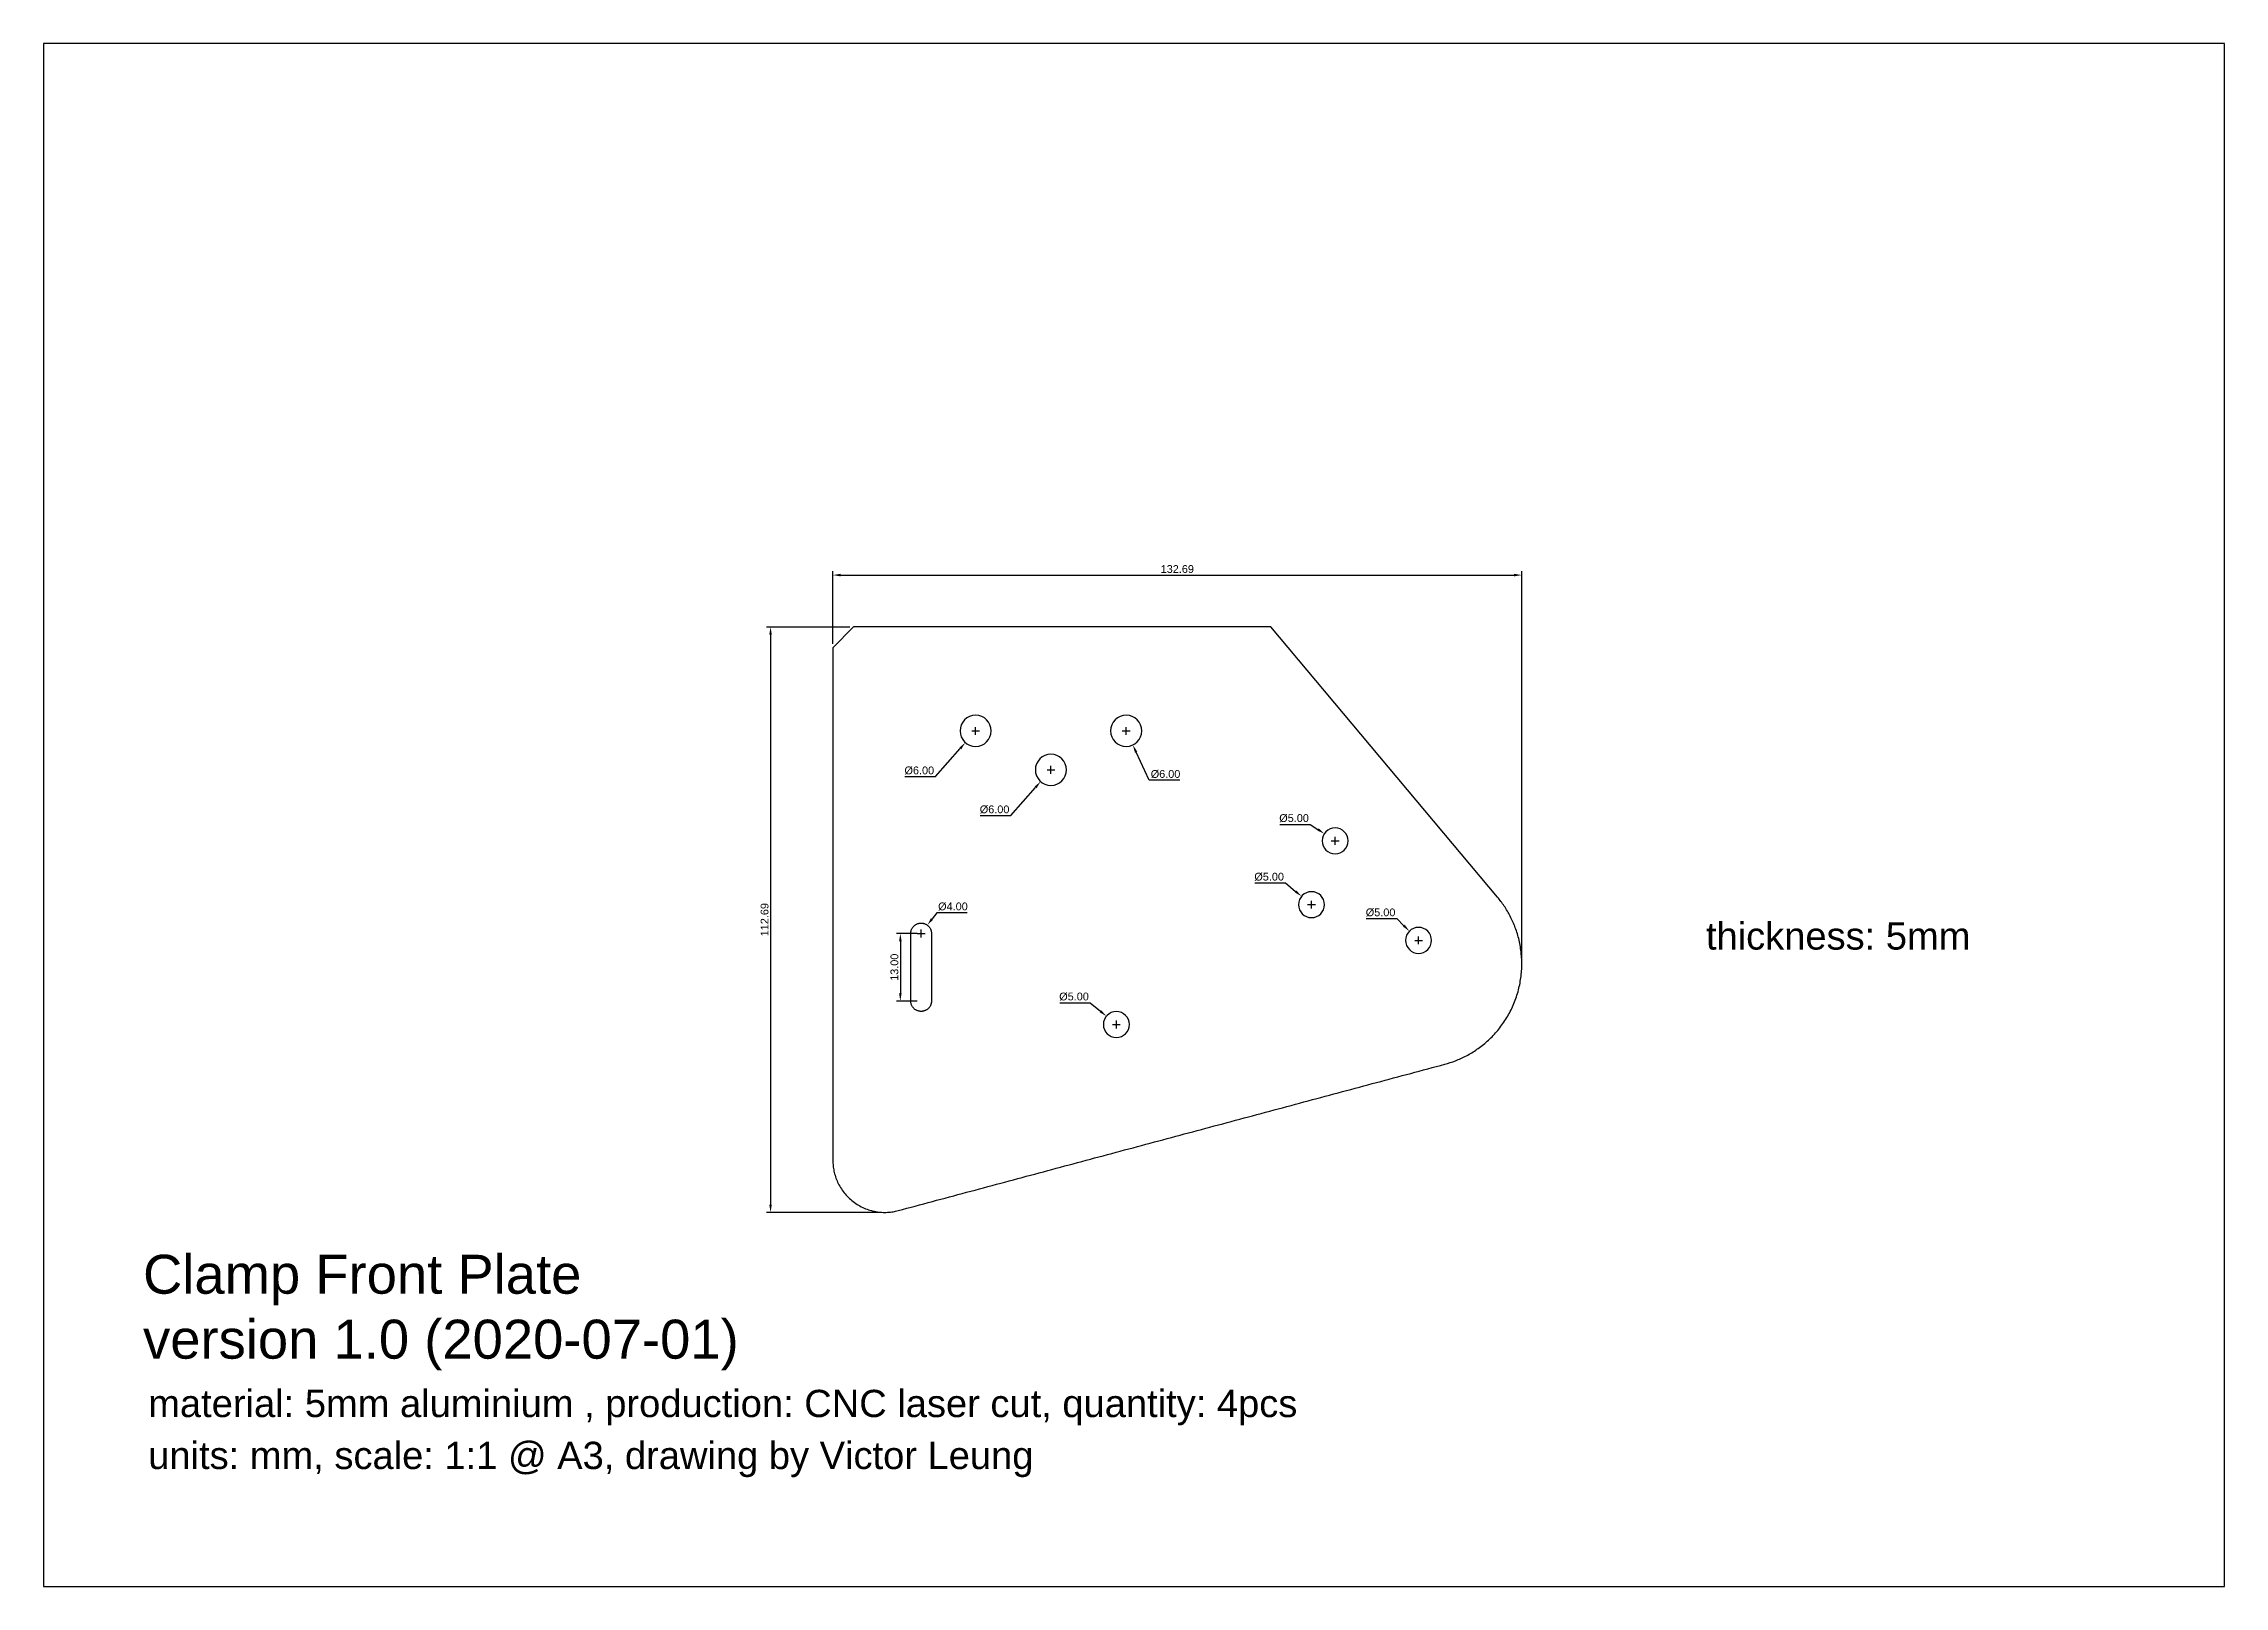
# Model space of a CAD drawing. Header units: millimetres. Extents: x 877 to 1297, y -1513 to -1216.
import ezdxf

# ---------------------------------------------------------------- set-up
doc = ezdxf.new("R2010")
doc.units = ezdxf.units.MM
doc.layers.add('Dim', color=18, linetype='Continuous', true_color=0x000000)
doc.layers.add('Drawings', color=18, linetype='Continuous', true_color=0x000000)
doc.styles.add('Arial Regular', font='arial.ttf')
doc.dimstyles.new('Default', dxfattribs={"dimscale": 1.5, "dimtxt": 1, "dimasz": 1, "dimexe": 0.5, "dimexo": 0.5, "dimgap": 0.25, "dimtad": 1, "dimtoh": 1, "dimzin": 1, "dimdsep": 46, "dimtxsty": 'Arial Regular', "dimcen": 0.5, "dimazin": 1, "dimtfac": 1, "dimtdec": 4, "dimtix": 1, "dimtofl": 0, "dimtmove": 1, "dimatfit": 3, "dimfxl": 1, "dimtolj": 1, "dimtzin": 1, "dimarcsym": 0})

# ---------------------------------------------------------------- blocks, each defined once
blk = doc.blocks.new('*D1')
at = {"layer": 'Defpoints', "color": 0}
for p in [(1084.23, -1345.59), (1086.77, -1351.02)]:
    blk.add_point(p, dxfattribs=at)
at = {"layer": 'Dim', "color": 0}
for p, q in [((1085.5, -1349.06), (1085.5, -1347.56)), ((1084.75, -1348.31), (1086.25, -1348.31))]:
    blk.add_line(p, q, dxfattribs=at)
at = {"layer": 'Dim', "color": 0, "lineweight": -2}
for p, q in [((1089.93, -1357.82), (1087.4, -1352.38)), ((1095.83, -1357.82), (1089.93, -1357.82))]:
    blk.add_line(p, q, dxfattribs=at)
at = {"layer": 'Dim', "color": 0}
blk.add_solid([(1087.63, -1352.28), (1087.18, -1352.49), (1086.77, -1351.02)], dxfattribs=at)
at = {"layer": 'Dim', "color": 0, "insert": (1093.07, -1356.63), "char_height": 1.5, "attachment_point": 5, "style": 'Arial Regular'}
blk.add_mtext('\\A1;%%c6.00', dxfattribs=at)
blk = doc.blocks.new('*D2')
at = {"layer": 'Defpoints', "color": 0}
for p in [(1072.98, -1353.55), (1069.02, -1358.06)]:
    blk.add_point(p, dxfattribs=at)
at = {"layer": 'Dim', "color": 0}
for p, q in [((1070.25, -1355.81), (1071.75, -1355.81)), ((1071, -1356.56), (1071, -1355.06))]:
    blk.add_line(p, q, dxfattribs=at)
at = {"layer": 'Dim', "color": 0, "lineweight": -2}
for p, q in [((1063.29, -1364.62), (1068.04, -1359.19)), ((1057.39, -1364.62), (1063.29, -1364.62))]:
    blk.add_line(p, q, dxfattribs=at)
at = {"layer": 'Dim', "color": 0}
blk.add_solid([(1068.22, -1359.36), (1067.85, -1359.03), (1069.02, -1358.06)], dxfattribs=at)
at = {"layer": 'Dim', "color": 0, "insert": (1060.15, -1363.44), "char_height": 1.5, "attachment_point": 5, "style": 'Arial Regular'}
blk.add_mtext('\\A1;%%c6.00', dxfattribs=at)
blk = doc.blocks.new('*D3')
at = {"layer": 'Defpoints', "color": 0}
for p in [(1033, -1328.31), (1017, -1441), (1039, -1441)]:
    blk.add_point(p, dxfattribs=at)
at = {"layer": 'Dim', "color": 0, "lineweight": -2}
for p, q in [((1032.25, -1328.31), (1016.25, -1328.31)), ((1017, -1329.81), (1017, -1439.5)), ((1038.25, -1441), (1016.25, -1441))]:
    blk.add_line(p, q, dxfattribs=at)
at = {"layer": 'Dim', "color": 0}
for points in [[(1017.25, -1329.81), (1016.75, -1329.81), (1017, -1328.31)], [(1016.75, -1439.5), (1017.25, -1439.5), (1017, -1441)]]:
    blk.add_solid(points, dxfattribs=at)
at = {"layer": 'Dim', "color": 0, "insert": (1015.86, -1384.65), "char_height": 1.5, "attachment_point": 5, "rotation": 90, "style": 'Arial Regular'}
blk.add_mtext('\\A1;112.69', dxfattribs=at)
blk = doc.blocks.new('*D4')
at = {"layer": 'Defpoints', "color": 0}
for p in [(1161.69, -1318.31), (1029, -1332.31), (1161.69, -1393.16)]:
    blk.add_point(p, dxfattribs=at)
at = {"layer": 'Dim', "color": 0, "lineweight": -2}
for p, q in [((1029, -1331.56), (1029, -1317.56)), ((1030.5, -1318.31), (1160.19, -1318.31)), ((1161.69, -1392.41), (1161.69, -1317.56))]:
    blk.add_line(p, q, dxfattribs=at)
at = {"layer": 'Dim', "color": 0}
for points in [[(1030.5, -1318.06), (1030.5, -1318.56), (1029, -1318.31)], [(1160.19, -1318.56), (1160.19, -1318.06), (1161.69, -1318.31)]]:
    blk.add_solid(points, dxfattribs=at)
at = {"layer": 'Dim', "color": 0, "insert": (1095.34, -1317.16), "char_height": 1.5, "attachment_point": 5, "style": 'Arial Regular'}
blk.add_mtext('\\A1;132.69', dxfattribs=at)
blk = doc.blocks.new('*D5')
at = {"layer": 'Defpoints', "color": 0}
for p in [(1046, -1387.31), (1042, -1400.31), (1046, -1400.31)]:
    blk.add_point(p, dxfattribs=at)
at = {"layer": 'Dim', "color": 0, "lineweight": -2}
for p, q in [((1045.25, -1387.31), (1041.25, -1387.31)), ((1042, -1388.81), (1042, -1398.81)), ((1045.25, -1400.31), (1041.25, -1400.31))]:
    blk.add_line(p, q, dxfattribs=at)
at = {"layer": 'Dim', "color": 0}
for points in [[(1042.25, -1388.81), (1041.75, -1388.81), (1042, -1387.31)], [(1041.75, -1398.81), (1042.25, -1398.81), (1042, -1400.31)]]:
    blk.add_solid(points, dxfattribs=at)
at = {"layer": 'Dim', "color": 0, "insert": (1040.86, -1393.81), "char_height": 1.5, "attachment_point": 5, "rotation": 90, "style": 'Arial Regular'}
blk.add_mtext('\\A1;13.00', dxfattribs=at)
blk = doc.blocks.new('*D6')
at = {"layer": 'Defpoints', "color": 0}
for p in [(1047.2, -1385.71), (1044.8, -1388.91)]:
    blk.add_point(p, dxfattribs=at)
at = {"layer": 'Dim', "color": 0, "lineweight": -2}
for p, q in [((1049, -1383.31), (1048.1, -1384.51)), ((1054.89, -1383.31), (1049, -1383.31))]:
    blk.add_line(p, q, dxfattribs=at)
at = {"layer": 'Dim', "color": 0}
for p, q in [((1045.25, -1387.31), (1046.75, -1387.31)), ((1046, -1388.06), (1046, -1386.56))]:
    blk.add_line(p, q, dxfattribs=at)
blk.add_solid([(1047.9, -1384.36), (1048.3, -1384.66), (1047.2, -1385.71)], dxfattribs=at)
at = {"layer": 'Dim', "color": 0, "insert": (1052.13, -1382.12), "char_height": 1.5, "attachment_point": 5, "style": 'Arial Regular'}
blk.add_mtext('\\A1;%%c4.00', dxfattribs=at)
blk = doc.blocks.new('*D7')
at = {"layer": 'Defpoints', "color": 0}
for p in [(1081.69, -1403.24), (1085.53, -1406.44)]:
    blk.add_point(p, dxfattribs=at)
at = {"layer": 'Dim', "color": 0, "lineweight": -2}
for p, q in [((1072.69, -1400.65), (1078.58, -1400.65)), ((1078.58, -1400.65), (1080.53, -1402.28))]:
    blk.add_line(p, q, dxfattribs=at)
at = {"layer": 'Dim', "color": 0}
for p, q in [((1082.86, -1404.84), (1084.36, -1404.84)), ((1083.61, -1405.59), (1083.61, -1404.09))]:
    blk.add_line(p, q, dxfattribs=at)
blk.add_solid([(1080.37, -1402.47), (1080.69, -1402.09), (1081.69, -1403.24)], dxfattribs=at)
at = {"layer": 'Dim', "color": 0, "insert": (1075.45, -1399.47), "char_height": 1.5, "attachment_point": 5, "style": 'Arial Regular'}
blk.add_mtext('\\A1;%%c5.00', dxfattribs=at)
blk = doc.blocks.new('*D8')
at = {"layer": 'Defpoints', "color": 0}
for p in [(1140.04, -1386.87), (1143.58, -1390.4)]:
    blk.add_point(p, dxfattribs=at)
at = {"layer": 'Dim', "color": 0, "lineweight": -2}
for p, q in [((1131.73, -1384.45), (1137.62, -1384.45)), ((1137.62, -1384.45), (1138.98, -1385.81))]:
    blk.add_line(p, q, dxfattribs=at)
at = {"layer": 'Dim', "color": 0}
for p, q in [((1141.06, -1388.64), (1142.56, -1388.64)), ((1141.81, -1389.39), (1141.81, -1387.89))]:
    blk.add_line(p, q, dxfattribs=at)
blk.add_solid([(1138.8, -1385.98), (1139.16, -1385.63), (1140.04, -1386.87)], dxfattribs=at)
at = {"layer": 'Dim', "color": 0, "insert": (1134.49, -1383.27), "char_height": 1.5, "attachment_point": 5, "style": 'Arial Regular'}
blk.add_mtext('\\A1;%%c5.00', dxfattribs=at)
blk = doc.blocks.new('*D9')
at = {"layer": 'Defpoints', "color": 0}
for p in [(1119.26, -1380.16), (1123.1, -1383.36)]:
    blk.add_point(p, dxfattribs=at)
at = {"layer": 'Dim', "color": 0, "lineweight": -2}
for p, q in [((1110.27, -1377.58), (1116.16, -1377.58)), ((1116.16, -1377.58), (1118.11, -1379.2))]:
    blk.add_line(p, q, dxfattribs=at)
at = {"layer": 'Dim', "color": 0}
for p, q in [((1120.43, -1381.76), (1121.93, -1381.76)), ((1121.18, -1382.51), (1121.18, -1381.01))]:
    blk.add_line(p, q, dxfattribs=at)
blk.add_solid([(1117.95, -1379.39), (1118.27, -1379.01), (1119.26, -1380.16)], dxfattribs=at)
at = {"layer": 'Dim', "color": 0, "insert": (1113.03, -1376.4), "char_height": 1.5, "attachment_point": 5, "style": 'Arial Regular'}
blk.add_mtext('\\A1;%%c5.00', dxfattribs=at)
blk = doc.blocks.new('*D10')
at = {"layer": 'Defpoints', "color": 0}
for p in [(1123.66, -1368.1), (1127.82, -1370.87)]:
    blk.add_point(p, dxfattribs=at)
at = {"layer": 'Dim', "color": 0, "lineweight": -2}
for p, q in [((1115.07, -1366.3), (1120.96, -1366.3)), ((1120.96, -1366.3), (1122.41, -1367.27))]:
    blk.add_line(p, q, dxfattribs=at)
at = {"layer": 'Dim', "color": 0}
for p, q in [((1125.74, -1370.23), (1125.74, -1368.73)), ((1124.99, -1369.48), (1126.49, -1369.48))]:
    blk.add_line(p, q, dxfattribs=at)
blk.add_solid([(1122.27, -1367.47), (1122.55, -1367.06), (1123.66, -1368.1)], dxfattribs=at)
at = {"layer": 'Dim', "color": 0, "insert": (1117.83, -1365.12), "char_height": 1.5, "attachment_point": 5, "style": 'Arial Regular'}
blk.add_mtext('\\A1;%%c5.00', dxfattribs=at)
blk = doc.blocks.new('*D11')
at = {"layer": 'Defpoints', "color": 0}
for p in [(1058.48, -1346.05), (1054.52, -1350.56)]:
    blk.add_point(p, dxfattribs=at)
at = {"layer": 'Dim', "color": 0}
for p, q in [((1056.5, -1349.06), (1056.5, -1347.56)), ((1055.75, -1348.31), (1057.25, -1348.31))]:
    blk.add_line(p, q, dxfattribs=at)
at = {"layer": 'Dim', "color": 0, "lineweight": -2}
for p, q in [((1048.79, -1357.12), (1053.54, -1351.69)), ((1042.89, -1357.12), (1048.79, -1357.12))]:
    blk.add_line(p, q, dxfattribs=at)
at = {"layer": 'Dim', "color": 0}
blk.add_solid([(1053.72, -1351.86), (1053.35, -1351.53), (1054.52, -1350.56)], dxfattribs=at)
at = {"layer": 'Dim', "color": 0, "insert": (1045.65, -1355.94), "char_height": 1.5, "attachment_point": 5, "style": 'Arial Regular'}
blk.add_mtext('\\A1;%%c6.00', dxfattribs=at)

msp = doc.modelspace()

# ---------------------------------------------------------------- linework, layer by layer
at = {"layer": 'Dim'}
msp.add_lwpolyline([(877, -1513), (1297, -1513), (1297, -1216), (877, -1216)], close=True, dxfattribs=at)
at = {"layer": 'Drawings'}
msp.add_lwpolyline([(1157.009, -1380.303), (1113.378, -1328.306), (1033, -1328.306), (1029, -1332.306), (1029, -1431)], dxfattribs=at)
at = {"layer": 'Drawings', "extrusion": (-1.11031e-16, -8.8818e-16, -1)}
for centre, radius in [((-1056.5, -1348.306, -5), 3), ((-1085.5, -1348.306, -5), 3), ((-1071, -1355.806, -5), 3), ((-1125.739, -1369.485, -5), 2.5), ((-1121.184, -1381.763, -5), 2.5), ((-1141.809, -1388.636, -5), 2.5), ((-1083.607, -1404.838, -5), 2.5)]:
    msp.add_circle(centre, radius, dxfattribs=at)
at = {"layer": 'Drawings'}
for points, weights in [([(1146.864, -1412.477, 5), (1177.188, -1404.352, 5), (1157.009, -1380.303, 5)], [1, 0.537299608347, 1]), ([(1029, -1431, 5), (1029, -1444.032, 5), (1041.588, -1440.659, 5)], [1, 0.608761429009, 1])]:
    msp.add_rational_spline(points, weights, degree=2, dxfattribs=at)
for points, knots in [([(1044, -1387.306, 5), (1044, -1385.306, 5), (1046, -1385.306, 5), (1048, -1385.306, 5), (1048, -1387.306, 5)], [51.5663706, 51.5663706, 51.5663706, 54.7079633, 54.7079633, 57.8495559, 57.8495559, 57.8495559]), ([(1048, -1400.306, 5), (1048, -1402.306, 5), (1046, -1402.306, 5), (1044, -1402.306, 5), (1044, -1400.306, 5)], [32.2831853, 32.2831853, 32.2831853, 35.424778, 35.424778, 38.5663706, 38.5663706, 38.5663706])]:
    msp.add_rational_spline(points, [1, 0.707106781187, 1, 0.707106781187, 1], degree=2, knots=knots, dxfattribs=at)
for points in [[(1044, -1400.306, 5), (1044, -1393.806, 5), (1044, -1387.306, 5)], [(1048, -1387.306, 5), (1048, -1393.806, 5), (1048, -1400.306, 5)], [(1041.588, -1440.659, 5), (1094.226, -1426.568, 5), (1146.864, -1412.477, 5)]]:
    msp.add_open_spline(points, degree=2, dxfattribs=at)

# ---------------------------------------------------------------- texts
at = {"layer": 'Dim', "attachment_point": 1, "style": 'Arial Regular'}
for s, insert, char_height, width in [('thickness: 5mm', (1197.149, -1385.163), 5.25, 110.93478), ('{\\fArial;Clamp Front Plate}\\P{\\fArial;version 1.0 (2020-07-01)}', (896.149, -1449.163), 7.5, 242.28261), ('material: 5mm aluminium , production: CNC laser cut, quantity: 4pcs', (897.149, -1475.163), 5.25, 450.1875), ('units: mm, scale: 1:1 @ A3, drawing by Victor Leung', (897.149, -1485.163), 5.25, 348.72554)]:
    msp.add_mtext(s, dxfattribs=dict(at, insert=insert, char_height=char_height, width=width))

# ---------------------------------------------------------------- dimensions: what is measured, and where the dimension line sits
at = {"layer": 'Dim'}
dim = msp.add_linear_dim(base=(1161.688, -1318.306, 5), p1=(1029, -1332.306, 5), p2=(1161.688, -1393.159, 5), dimstyle='Default', override={"dimscale": 1.5, "dimtxt": 1, "dimasz": 1, "dimexe": 0.5, "dimexo": 0.5, "dimgap": 0.25, "dimtad": 1, "dimtih": 0, "dimtoh": 0, "dimdec": 2, "dimzin": 1, "dimtxsty": 'Arial Regular', "dimsah": 0, "dimcen": 0.5, "dimadec": 2, "dimazin": 1, "dimtix": 0, "dimtmove": 0, "dimtzin": 1}, dxfattribs=at)
dim.commit()
dim.dimension.update_dxf_attribs({"geometry": '*D4', "text_midpoint": (1095.344, -1317.165, 5)})
for base, p1, p2, picture, middle in [((1017, -1441, 5), (1033, -1328.306, 5), (1039, -1441, 5), '*D3', (1015.859, -1384.653, 5)), ((1042, -1400.306, 5), (1046, -1387.306, 5), (1046, -1400.306, 5), '*D5', (1040.859, -1393.806, 5))]:
    dim = msp.add_linear_dim(base=base, p1=p1, p2=p2, angle=90, dimstyle='Default', override={"dimscale": 1.5, "dimtxt": 1, "dimasz": 1, "dimexe": 0.5, "dimexo": 0.5, "dimgap": 0.25, "dimtad": 1, "dimtih": 0, "dimtoh": 0, "dimdec": 2, "dimzin": 1, "dimtxsty": 'Arial Regular', "dimsah": 0, "dimcen": 0.5, "dimadec": 2, "dimazin": 1, "dimtix": 0, "dimtmove": 0, "dimtzin": 1}, dxfattribs=at)
    dim.commit()
    dim.dimension.update_dxf_attribs({"geometry": picture, "text_midpoint": middle})
for p1, p2, picture, middle in [((1058.476, -1346.048, 5), (1054.524, -1350.563, 5), '*D11', (1048.787, -1357.121, 5)), ((1084.232, -1345.587, 5), (1086.768, -1351.025, 5), '*D1', (1089.934, -1357.815, 5)), ((1072.976, -1353.548, 5), (1069.024, -1358.063, 5), '*D2', (1063.287, -1364.621, 5)), ((1127.819, -1370.871, 5), (1123.659, -1368.098, 5), '*D10', (1120.962, -1366.3, 5)), ((1123.105, -1383.364, 5), (1119.264, -1380.163, 5), '*D9', (1116.163, -1377.578, 5)), ((1044.8, -1388.906, 5), (1047.2, -1385.706, 5), '*D6', (1049, -1383.306, 5)), ((1143.577, -1390.404, 5), (1140.041, -1386.868, 5), '*D8', (1137.624, -1384.451, 5)), ((1085.527, -1406.438, 5), (1081.686, -1403.237, 5), '*D7', (1078.585, -1400.653, 5))]:
    dim = msp.add_diameter_dim_2p(p1=p1, p2=p2, dimstyle='Default', override={"dimscale": 1.5, "dimasz": 1, "dimtad": 1, "dimtih": 0, "dimtoh": 1, "dimlfac": 1, "dimtxsty": 'Arial Regular', "dimsah": 0}, dxfattribs=at)
    dim.commit()
    dim.dimension.update_dxf_attribs({"geometry": picture, "text_midpoint": middle, "dimtype": 163})

doc.saveas('drawing.dxf')
